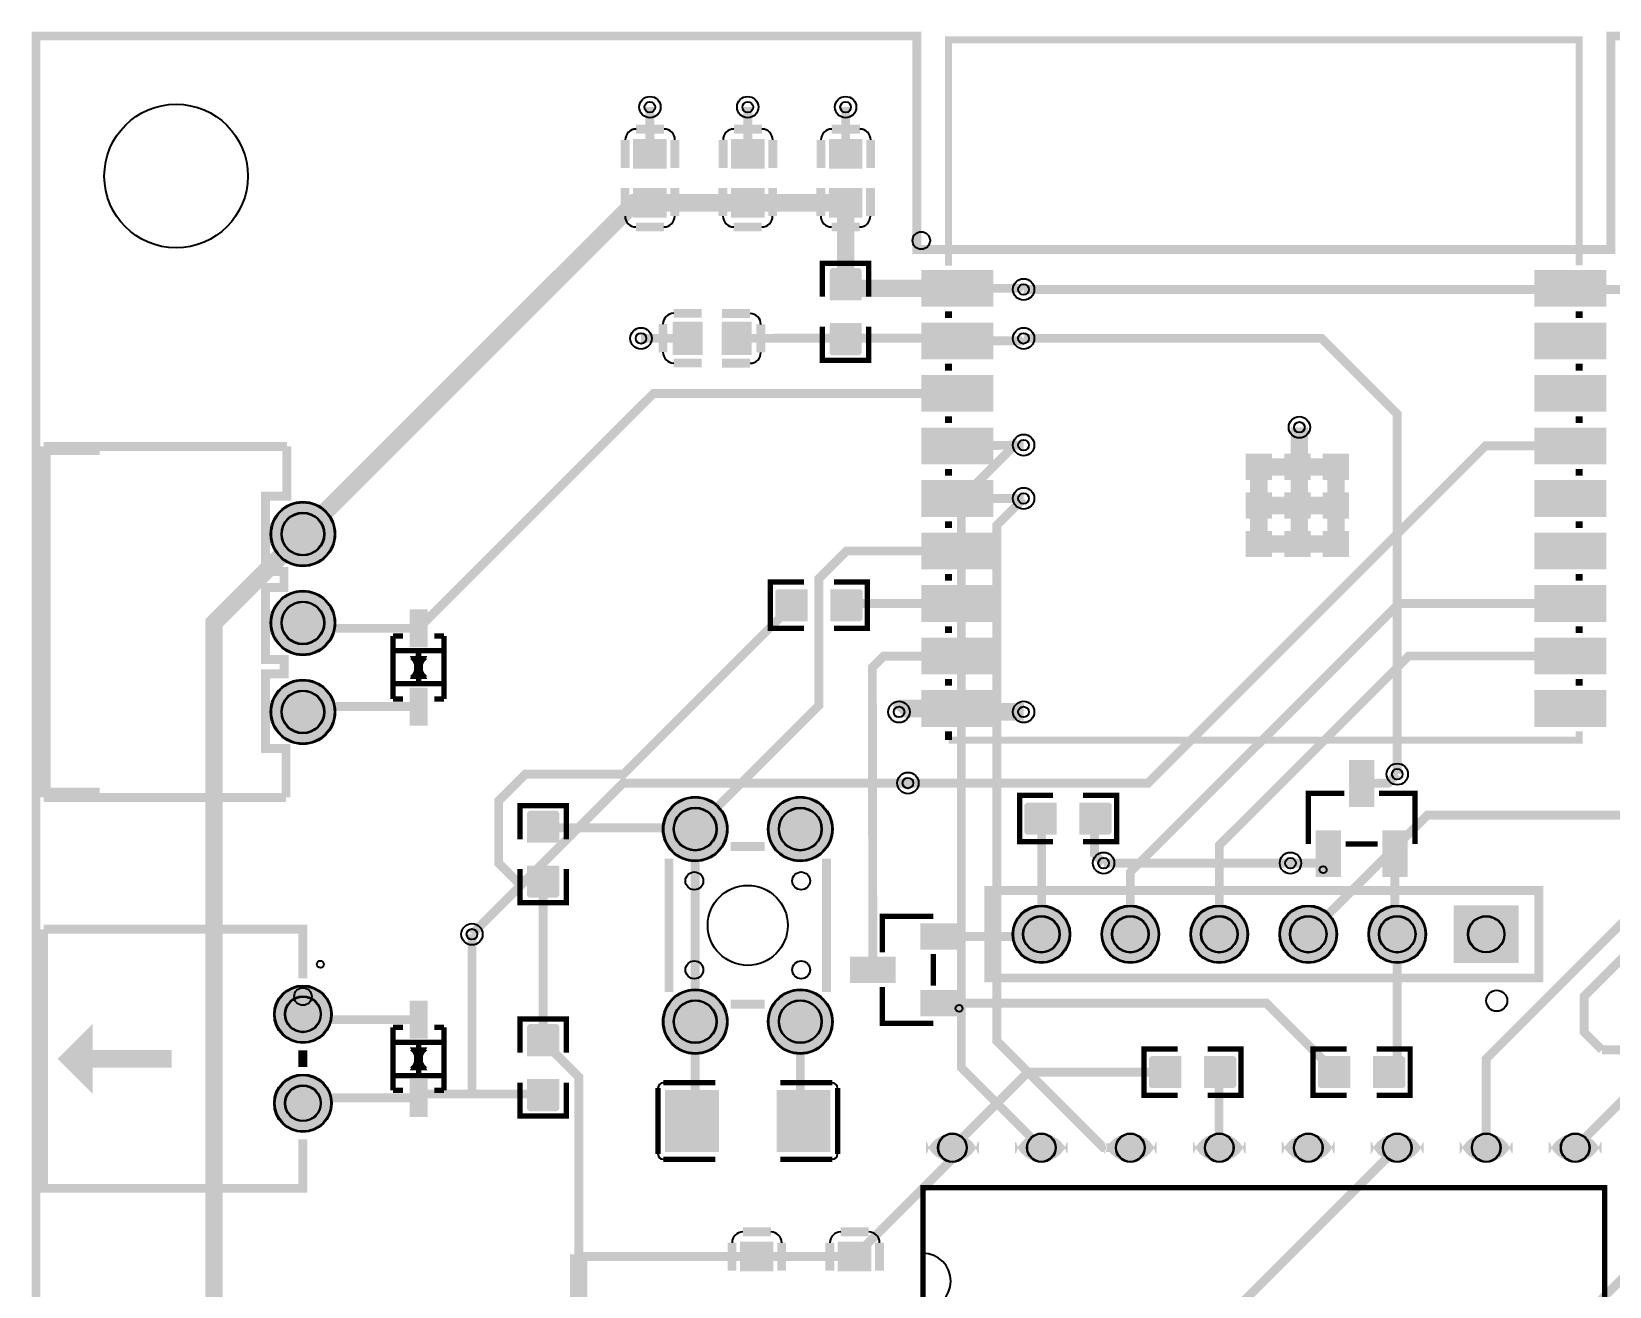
# Model space of a CAD drawing. Header units: millimetres. Extents: x -0.1 to 70.1, y -74.2 to 0.1.
# Drawn here: x -0.13 to 44.92, y -35.71 to 0.13 of the extents above; entities that cross this region are included whole.
import ezdxf

# ---------------------------------------------------------------- set-up
doc = ezdxf.new("R2010")
doc.units = ezdxf.units.MM
for name, color, linetype, true_color in [('BoardOutLine', 7, 'Continuous', 0xff00ff), ('BottomLayer', 7, 'Continuous', 0x0000ff), ('BottomSolderMaskLayer', 7, 'Continuous', 0xaa00ff), ('Document', 7, 'Continuous', 0xffffff), ('Hole', 7, 'Continuous', 0x222222), ('Multi-Layer', 7, 'Continuous', 0xc0c0c0), ('TopLayer', 7, 'Continuous', 0xff0000), ('TopPasteMaskLayer', 7, 'Continuous', 0x808080), ('TopSilkLayer', 7, 'Continuous', 0xffcc00), ('TopSolderMaskLayer', 7, 'Continuous', 0x800080)]:
    doc.layers.add(name, color=color, linetype=linetype, true_color=true_color)

msp = doc.modelspace()

# ---------------------------------------------------------------- hatches: boundary and pattern name
at = {"layer": 'BottomSolderMaskLayer'}
for points in [[(6.695, -14.224, 1), (8.545, -14.224, 1)], [(6.695, -16.763, 1), (8.545, -16.763, 1)], [(6.695, -19.304, 1), (8.545, -19.304, 1)], [(17.895, -22.65, 1), (19.746, -22.65, 1)], [(20.895, -22.65, 1), (22.746, -22.65, 1)], [(27.877, -25.654, 1), (29.527, -25.654, 1)], [(30.417, -25.654, 1), (32.067, -25.654, 1)], [(32.957, -25.654, 1), (34.607, -25.654, 1)], [(35.497, -25.654, 1), (37.147, -25.654, 1)], [(38.037, -25.654, 1), (39.687, -25.654, 1)], [(42.327, -26.479), (40.477, -26.479), (40.477, -24.829), (42.327, -24.829)], [(6.795, -27.94, 1), (8.445, -27.94, 1)], [(17.895, -28.15, 1), (19.746, -28.15, 1)], [(20.895, -28.15, 1), (22.746, -28.15, 1)], [(6.795, -30.48, 1), (8.445, -30.48, 1)], [(26.917, -31.562, -0.785398), (25.407, -31.562), (25.407, -31.938, -0.785398), (26.917, -31.938)], [(29.457, -31.562, -0.785398), (27.947, -31.562), (27.947, -31.938, -0.785398), (29.457, -31.938)], [(31.997, -31.562, -0.785398), (30.487, -31.562), (30.487, -31.938, -0.785398), (31.997, -31.938)], [(34.537, -31.562, -0.785398), (33.027, -31.562), (33.027, -31.938, -0.785398), (34.537, -31.938)], [(37.077, -31.562, -0.785398), (35.567, -31.562), (35.567, -31.938, -0.785398), (37.077, -31.938)], [(39.617, -31.562, -0.785398), (38.107, -31.562), (38.107, -31.938, -0.785398), (39.617, -31.938)], [(42.157, -31.562, -0.785398), (40.647, -31.562), (40.647, -31.938, -0.785398), (42.157, -31.938)], [(44.697, -31.562, -0.785398), (43.187, -31.562), (43.187, -31.938, -0.785398), (44.697, -31.938)]]:
    msp.add_hatch(color=256, dxfattribs=at).paths.add_polyline_path(points)
at = {"layer": 'Document'}
for points in [[(25.952, -6.558), (25.952, -0.158), (26.102, -0.008), (43.952, -0.008), (44.152, -0.208), (44.152, -6.358), (43.952, -6.358), (43.952, -0.208), (26.152, -0.208), (26.152, -6.508), (26.152, -6.558)], [(1.22, -21.664), (0.22, -21.664), (0.22, -11.764), (1.82, -11.764), (1.82, -11.964), (0.42, -11.964), (0.42, -21.464), (1.82, -21.464), (1.82, -21.564), (1.82, -21.664)], [(11.176, -17.78), (10.668, -17.78), (10.922, -18.034)], [(10.668, -18.288), (11.176, -18.288), (10.922, -18.034)], [(1.62, -28.21), (1.62, -30.21), (1.62, -30.21), (0.62, -29.21)], [(1.62, -28.96), (3.87, -28.96), (3.87, -29.46), (1.62, -29.46)], [(11.176, -28.956), (10.668, -28.956), (10.922, -29.21)], [(10.668, -29.464), (11.176, -29.464), (10.922, -29.21)]]:
    msp.add_hatch(color=256, dxfattribs=at).paths.add_polyline_path(points)
at = {"layer": 'Multi-Layer'}
for points in [[(6.72, -14.224, 1), (8.52, -14.224, 1)], [(6.72, -16.763, 1), (8.52, -16.763, 1)], [(6.72, -19.304, 1), (8.52, -19.304, 1)], [(17.92, -22.65, 1), (19.72, -22.65, 1)], [(20.92, -22.65, 1), (22.72, -22.65, 1)], [(27.902, -25.654, 1), (29.502, -25.654, 1)], [(30.442, -25.654, 1), (32.042, -25.654, 1)], [(32.982, -25.654, 1), (34.582, -25.654, 1)], [(35.522, -25.654, 1), (37.122, -25.654, 1)], [(38.062, -25.654, 1), (39.662, -25.654, 1)], [(42.302, -26.454), (40.502, -26.454), (40.502, -24.854), (42.302, -24.854)], [(6.82, -27.94, 1), (8.42, -27.94, 1)], [(17.92, -28.15, 1), (19.72, -28.15, 1)], [(20.92, -28.15, 1), (22.72, -28.15, 1)], [(6.82, -30.48, 1), (8.42, -30.48, 1)], [(26.892, -31.568, -0.785398), (25.432, -31.568), (25.432, -31.933, -0.785398), (26.892, -31.933)], [(29.432, -31.568, -0.785398), (27.972, -31.568), (27.972, -31.933, -0.785398), (29.432, -31.933)], [(31.972, -31.568, -0.785398), (30.512, -31.568), (30.512, -31.933, -0.785398), (31.972, -31.933)], [(34.512, -31.568, -0.785398), (33.052, -31.568), (33.052, -31.933, -0.785398), (34.512, -31.933)], [(37.052, -31.568, -0.785398), (35.592, -31.568), (35.592, -31.933, -0.785398), (37.052, -31.933)], [(39.592, -31.568, -0.785398), (38.132, -31.568), (38.132, -31.933, -0.785398), (39.592, -31.933)], [(42.132, -31.568, -0.785398), (40.672, -31.568), (40.672, -31.933, -0.785398), (42.132, -31.933)], [(44.672, -31.568, -0.785398), (43.212, -31.568), (43.212, -31.933, -0.785398), (44.672, -31.933)]]:
    msp.add_hatch(color=256, dxfattribs=at).paths.add_polyline_path(points)
at = {"layer": 'TopLayer'}
for points in [[(17.976, -2.964), (17.976, -3.764), (17.076, -3.764), (17.076, -2.964)], [(20.77, -2.964), (20.77, -3.764), (19.87, -3.764), (19.87, -2.964)], [(23.564, -2.964), (23.564, -3.764), (22.664, -3.764), (22.664, -2.964)], [(17.976, -4.364), (17.976, -5.164), (17.076, -5.164), (17.076, -4.364)], [(20.77, -4.364), (20.77, -5.164), (19.87, -5.164), (19.87, -4.364)], [(23.564, -4.364), (23.564, -5.164), (22.664, -5.164), (22.664, -4.364)], [(23.546, -7.524), (22.682, -7.524), (22.682, -6.718), (23.546, -6.718)], [(25.302, -6.708), (27.302, -6.708), (27.302, -7.708), (25.302, -7.708)], [(42.802, -6.708), (44.802, -6.708), (44.802, -7.708), (42.802, -7.708)], [(18.204, -8.186), (19.004, -8.186), (19.004, -9.086), (18.204, -9.086)], [(19.604, -8.186), (20.404, -8.186), (20.404, -9.086), (19.604, -9.086)], [(23.546, -8.224), (22.682, -8.224), (22.682, -9.03), (23.546, -9.03)], [(25.302, -8.208), (27.302, -8.208), (27.302, -9.208), (25.302, -9.208)], [(42.802, -8.208), (44.802, -8.208), (44.802, -9.208), (42.802, -9.208)], [(25.302, -9.708), (27.302, -9.708), (27.302, -10.708), (25.302, -10.708)], [(42.802, -9.708), (44.802, -9.708), (44.802, -10.708), (42.802, -10.708)], [(25.302, -11.208), (27.302, -11.208), (27.302, -12.208), (25.302, -12.208)], [(42.802, -11.208), (44.802, -11.208), (44.802, -12.208), (42.802, -12.208)], [(34.562, -11.958), (35.262, -11.958), (35.262, -12.658), (34.562, -12.658)], [(35.662, -11.958), (36.362, -11.958), (36.362, -12.658), (35.662, -12.658)], [(36.762, -11.958), (37.462, -11.958), (37.462, -12.658), (36.762, -12.658)], [(25.302, -12.708), (27.302, -12.708), (27.302, -13.708), (25.302, -13.708)], [(34.562, -13.058), (35.262, -13.058), (35.262, -13.758), (34.562, -13.758)], [(35.662, -13.058), (36.362, -13.058), (36.362, -13.758), (35.662, -13.758)], [(36.762, -13.058), (37.462, -13.058), (37.462, -13.758), (36.762, -13.758)], [(42.802, -12.708), (44.802, -12.708), (44.802, -13.708), (42.802, -13.708)], [(25.302, -14.208), (27.302, -14.208), (27.302, -15.208), (25.302, -15.208)], [(34.562, -14.158), (35.262, -14.158), (35.262, -14.858), (34.562, -14.858)], [(35.662, -14.158), (36.362, -14.158), (36.362, -14.858), (35.662, -14.858)], [(36.762, -14.158), (37.462, -14.158), (37.462, -14.858), (36.762, -14.858)], [(42.802, -14.208), (44.802, -14.208), (44.802, -15.208), (42.802, -15.208)], [(25.302, -15.708), (27.302, -15.708), (27.302, -16.708), (25.302, -16.708)], [(42.802, -15.708), (44.802, -15.708), (44.802, -16.708), (42.802, -16.708)], [(22.002, -15.824), (22.002, -16.688), (21.196, -16.688), (21.196, -15.824)], [(22.702, -15.824), (22.702, -16.688), (23.508, -16.688), (23.508, -15.824)], [(10.677, -17.409), (11.167, -17.409), (11.167, -16.424), (10.677, -16.424)], [(25.302, -17.208), (27.302, -17.208), (27.302, -18.208), (25.302, -18.208)], [(42.802, -17.208), (44.802, -17.208), (44.802, -18.208), (42.802, -18.208)], [(10.677, -18.659), (11.167, -18.659), (11.167, -19.644), (10.677, -19.644)], [(25.302, -18.708), (27.302, -18.708), (27.302, -19.708), (25.302, -19.708)], [(42.802, -18.708), (44.802, -18.708), (44.802, -19.708), (42.802, -19.708)], [(38.196, -20.727), (38.196, -21.977), (37.496, -21.977), (37.496, -20.727)], [(29.114, -21.92), (29.114, -22.784), (28.308, -22.784), (28.308, -21.92)], [(29.814, -21.92), (29.814, -22.784), (30.62, -22.784), (30.62, -21.92)], [(14.046, -23.018), (14.91, -23.018), (14.91, -22.212), (14.046, -22.212)], [(37.246, -22.727), (37.246, -23.977), (36.546, -23.977), (36.546, -22.727)], [(39.146, -22.727), (39.146, -23.977), (38.446, -23.977), (38.446, -22.727)], [(14.046, -23.718), (14.91, -23.718), (14.91, -24.524), (14.046, -24.524)], [(25.267, -25.37), (26.517, -25.37), (26.517, -26.07), (25.267, -26.07)], [(23.267, -26.32), (24.517, -26.32), (24.517, -27.02), (23.267, -27.02)], [(25.267, -27.27), (26.517, -27.27), (26.517, -27.97), (25.267, -27.97)], [(11.167, -28.585), (10.677, -28.585), (10.677, -27.6), (11.167, -27.6)], [(14.91, -29.114), (14.046, -29.114), (14.046, -28.308), (14.91, -28.308)], [(32.67, -29.159), (32.67, -30.023), (31.864, -30.023), (31.864, -29.159)], [(33.37, -29.159), (33.37, -30.023), (34.176, -30.023), (34.176, -29.159)], [(37.496, -30.023), (37.496, -29.159), (36.69, -29.159), (36.69, -30.023)], [(38.196, -30.023), (38.196, -29.159), (39.002, -29.159), (39.002, -30.023)], [(11.167, -29.835), (10.677, -29.835), (10.677, -30.82), (11.167, -30.82)], [(14.91, -29.814), (14.046, -29.814), (14.046, -30.62), (14.91, -30.62)], [(19.47, -30.124), (19.47, -31.852), (17.985, -31.852), (17.985, -30.124)], [(21.17, -30.124), (21.17, -31.852), (22.655, -31.852), (22.655, -30.124)], [(21.024, -34.46), (21.024, -35.26), (20.124, -35.26), (20.124, -34.46)], [(23.818, -34.46), (23.818, -35.26), (22.918, -35.26), (22.918, -34.46)]]:
    msp.add_hatch(color=256, dxfattribs=at).paths.add_polyline_path(points)
at = {"layer": 'TopPasteMaskLayer'}
for points in [[(17.976, -2.964), (17.976, -3.764), (17.076, -3.764), (17.076, -2.964)], [(20.77, -2.964), (20.77, -3.764), (19.87, -3.764), (19.87, -2.964)], [(23.564, -2.964), (23.564, -3.764), (22.664, -3.764), (22.664, -2.964)], [(17.976, -4.364), (17.976, -5.164), (17.076, -5.164), (17.076, -4.364)], [(20.77, -4.364), (20.77, -5.164), (19.87, -5.164), (19.87, -4.364)], [(23.564, -4.364), (23.564, -5.164), (22.664, -5.164), (22.664, -4.364)], [(22.664, -6.679), (22.664, -7.479), (22.714, -7.529), (22.942, -7.529), (22.942, -7.159), (23.272, -7.159), (23.272, -7.529), (23.514, -7.529), (23.564, -7.479), (23.564, -6.679), (23.514, -6.629), (22.714, -6.629)], [(25.302, -6.708), (27.302, -6.708), (27.302, -7.708), (25.302, -7.708)], [(42.802, -6.708), (44.802, -6.708), (44.802, -7.708), (42.802, -7.708)], [(18.204, -8.186), (19.004, -8.186), (19.004, -9.086), (18.204, -9.086)], [(19.604, -8.186), (20.404, -8.186), (20.404, -9.086), (19.604, -9.086)], [(22.714, -8.229), (22.942, -8.229), (22.942, -8.609), (23.272, -8.609), (23.272, -8.229), (23.514, -8.229), (23.564, -8.279), (23.564, -9.069), (23.514, -9.119), (22.714, -9.119), (22.664, -9.069), (22.664, -8.279)], [(25.302, -8.208), (27.302, -8.208), (27.302, -9.208), (25.302, -9.208)], [(42.802, -8.208), (44.802, -8.208), (44.802, -9.208), (42.802, -9.208)], [(25.302, -9.708), (27.302, -9.708), (27.302, -10.708), (25.302, -10.708)], [(42.802, -9.708), (44.802, -9.708), (44.802, -10.708), (42.802, -10.708)], [(25.302, -11.208), (27.302, -11.208), (27.302, -12.208), (25.302, -12.208)], [(42.802, -11.208), (44.802, -11.208), (44.802, -12.208), (42.802, -12.208)], [(34.562, -11.958), (35.262, -11.958), (35.262, -12.658), (34.562, -12.658)], [(35.662, -11.958), (36.362, -11.958), (36.362, -12.658), (35.662, -12.658)], [(36.762, -11.958), (37.462, -11.958), (37.462, -12.658), (36.762, -12.658)], [(25.302, -12.708), (27.302, -12.708), (27.302, -13.708), (25.302, -13.708)], [(34.562, -13.058), (35.262, -13.058), (35.262, -13.758), (34.562, -13.758)], [(35.662, -13.058), (36.362, -13.058), (36.362, -13.758), (35.662, -13.758)], [(36.762, -13.058), (37.462, -13.058), (37.462, -13.758), (36.762, -13.758)], [(42.802, -12.708), (44.802, -12.708), (44.802, -13.708), (42.802, -13.708)], [(25.302, -14.208), (27.302, -14.208), (27.302, -15.208), (25.302, -15.208)], [(34.562, -14.158), (35.262, -14.158), (35.262, -14.858), (34.562, -14.858)], [(35.662, -14.158), (36.362, -14.158), (36.362, -14.858), (35.662, -14.858)], [(36.762, -14.158), (37.462, -14.158), (37.462, -14.858), (36.762, -14.858)], [(42.802, -14.208), (44.802, -14.208), (44.802, -15.208), (42.802, -15.208)], [(25.302, -15.708), (27.302, -15.708), (27.302, -16.708), (25.302, -16.708)], [(42.802, -15.708), (44.802, -15.708), (44.802, -16.708), (42.802, -16.708)], [(21.157, -16.706), (21.957, -16.706), (22.007, -16.656), (22.007, -16.428), (21.637, -16.428), (21.637, -16.098), (22.007, -16.098), (22.007, -15.856), (21.957, -15.806), (21.157, -15.806), (21.107, -15.856), (21.107, -16.656)], [(22.707, -16.656), (22.707, -16.428), (23.087, -16.428), (23.087, -16.098), (22.707, -16.098), (22.707, -15.856), (22.757, -15.806), (23.547, -15.806), (23.597, -15.856), (23.597, -16.656), (23.547, -16.706), (22.757, -16.706)], [(10.677, -17.409), (11.167, -17.409), (11.167, -16.424), (10.677, -16.424)], [(25.302, -17.208), (27.302, -17.208), (27.302, -18.208), (25.302, -18.208)], [(42.802, -17.208), (44.802, -17.208), (44.802, -18.208), (42.802, -18.208)], [(10.677, -18.659), (11.167, -18.659), (11.167, -19.644), (10.677, -19.644)], [(25.302, -18.708), (27.302, -18.708), (27.302, -19.708), (25.302, -19.708)], [(42.802, -18.708), (44.802, -18.708), (44.802, -19.708), (42.802, -19.708)], [(38.196, -20.727), (38.196, -21.977), (37.496, -21.977), (37.496, -20.727)], [(28.269, -22.802), (29.069, -22.802), (29.119, -22.752), (29.119, -22.524), (28.749, -22.524), (28.749, -22.194), (29.119, -22.194), (29.119, -21.952), (29.069, -21.902), (28.269, -21.902), (28.219, -21.952), (28.219, -22.752)], [(29.819, -22.752), (29.819, -22.524), (30.199, -22.524), (30.199, -22.194), (29.819, -22.194), (29.819, -21.952), (29.869, -21.902), (30.659, -21.902), (30.709, -21.952), (30.709, -22.752), (30.659, -22.802), (29.869, -22.802)], [(14.878, -23.013), (14.65, -23.013), (14.65, -22.633), (14.32, -22.633), (14.32, -23.013), (14.078, -23.013), (14.028, -22.963), (14.028, -22.173), (14.078, -22.123), (14.878, -22.123), (14.928, -22.173), (14.928, -22.963)], [(37.246, -22.727), (37.246, -23.977), (36.546, -23.977), (36.546, -22.727)], [(39.146, -22.727), (39.146, -23.977), (38.446, -23.977), (38.446, -22.727)], [(14.928, -24.563), (14.928, -23.763), (14.878, -23.713), (14.65, -23.713), (14.65, -24.083), (14.32, -24.083), (14.32, -23.713), (14.078, -23.713), (14.028, -23.763), (14.028, -24.563), (14.078, -24.613), (14.878, -24.613)], [(25.267, -25.37), (26.517, -25.37), (26.517, -26.07), (25.267, -26.07)], [(23.267, -26.32), (24.517, -26.32), (24.517, -27.02), (23.267, -27.02)], [(25.267, -27.27), (26.517, -27.27), (26.517, -27.97), (25.267, -27.97)], [(11.167, -28.585), (10.677, -28.585), (10.677, -27.6), (11.167, -27.6)], [(14.028, -28.269), (14.028, -29.069), (14.078, -29.119), (14.306, -29.119), (14.306, -28.749), (14.636, -28.749), (14.636, -29.119), (14.878, -29.119), (14.928, -29.069), (14.928, -28.269), (14.878, -28.219), (14.078, -28.219)], [(31.825, -30.041), (32.625, -30.041), (32.675, -29.991), (32.675, -29.763), (32.305, -29.763), (32.305, -29.433), (32.675, -29.433), (32.675, -29.191), (32.625, -29.141), (31.825, -29.141), (31.775, -29.191), (31.775, -29.991)], [(33.375, -29.991), (33.375, -29.763), (33.755, -29.763), (33.755, -29.433), (33.375, -29.433), (33.375, -29.191), (33.425, -29.141), (34.215, -29.141), (34.265, -29.191), (34.265, -29.991), (34.215, -30.041), (33.425, -30.041)], [(37.491, -29.191), (37.491, -29.419), (37.111, -29.419), (37.111, -29.749), (37.491, -29.749), (37.491, -29.991), (37.441, -30.041), (36.651, -30.041), (36.601, -29.991), (36.601, -29.191), (36.651, -29.141), (37.441, -29.141)], [(39.041, -29.141), (38.241, -29.141), (38.191, -29.191), (38.191, -29.419), (38.561, -29.419), (38.561, -29.749), (38.191, -29.749), (38.191, -29.991), (38.241, -30.041), (39.041, -30.041), (39.091, -29.991), (39.091, -29.191)], [(11.167, -29.835), (10.677, -29.835), (10.677, -30.82), (11.167, -30.82)], [(14.078, -29.819), (14.306, -29.819), (14.306, -30.199), (14.636, -30.199), (14.636, -29.819), (14.878, -29.819), (14.928, -29.869), (14.928, -30.659), (14.878, -30.709), (14.078, -30.709), (14.028, -30.659), (14.028, -29.869)], [(19.47, -30.224), (19.47, -30.594), (19.37, -30.694), (19.065, -30.694), (18.965, -30.794), (18.965, -31.182), (19.065, -31.282), (19.37, -31.282), (19.47, -31.382), (19.47, -31.752), (19.37, -31.852), (18.085, -31.852), (17.985, -31.752), (17.985, -30.224), (18.085, -30.124), (19.37, -30.124)], [(21.17, -30.224), (21.17, -30.594), (21.27, -30.694), (21.575, -30.694), (21.675, -30.794), (21.675, -31.182), (21.575, -31.282), (21.27, -31.282), (21.17, -31.382), (21.17, -31.752), (21.27, -31.852), (22.555, -31.852), (22.655, -31.752), (22.655, -30.224), (22.555, -30.124), (21.27, -30.124)], [(21.024, -34.46), (21.024, -35.26), (20.124, -35.26), (20.124, -34.46)], [(23.818, -34.46), (23.818, -35.26), (22.918, -35.26), (22.918, -34.46)]]:
    msp.add_hatch(color=256, dxfattribs=at).paths.add_polyline_path(points)
at = {"layer": 'TopSolderMaskLayer'}
for points in [[(18.005, -2.941), (18.005, -3.787), (17.047, -3.787), (17.047, -2.941)], [(20.799, -2.941), (20.799, -3.787), (19.841, -3.787), (19.841, -2.941)], [(23.593, -2.941), (23.593, -3.787), (22.635, -3.787), (22.635, -2.941)], [(18.005, -4.341), (18.005, -5.187), (17.047, -5.187), (17.047, -4.341)], [(20.799, -4.341), (20.799, -5.187), (19.841, -5.187), (19.841, -4.341)], [(23.593, -4.341), (23.593, -5.187), (22.635, -5.187), (22.635, -4.341)], [(23.573, -7.548), (22.655, -7.548), (22.655, -6.694), (23.573, -6.694)], [(25.277, -6.683), (27.327, -6.683), (27.327, -7.733), (25.277, -7.733)], [(42.777, -6.683), (44.827, -6.683), (44.827, -7.733), (42.777, -7.733)], [(18.179, -8.161), (19.029, -8.161), (19.029, -9.111), (18.179, -9.111)], [(19.579, -8.161), (20.429, -8.161), (20.429, -9.111), (19.579, -9.111)], [(23.573, -8.2), (22.655, -8.2), (22.655, -9.054), (23.573, -9.054)], [(25.277, -8.183), (27.327, -8.183), (27.327, -9.233), (25.277, -9.233)], [(42.777, -8.183), (44.827, -8.183), (44.827, -9.233), (42.777, -9.233)], [(25.277, -9.683), (27.327, -9.683), (27.327, -10.733), (25.277, -10.733)], [(42.777, -9.683), (44.827, -9.683), (44.827, -10.733), (42.777, -10.733)], [(25.277, -11.183), (27.327, -11.183), (27.327, -12.233), (25.277, -12.233)], [(42.777, -11.183), (44.827, -11.183), (44.827, -12.233), (42.777, -12.233)], [(34.537, -11.933), (35.287, -11.933), (35.287, -12.683), (34.537, -12.683)], [(35.637, -11.933), (36.387, -11.933), (36.387, -12.683), (35.637, -12.683)], [(36.737, -11.933), (37.487, -11.933), (37.487, -12.683), (36.737, -12.683)], [(25.277, -12.683), (27.327, -12.683), (27.327, -13.733), (25.277, -13.733)], [(34.537, -13.033), (35.287, -13.033), (35.287, -13.783), (34.537, -13.783)], [(35.637, -13.033), (36.387, -13.033), (36.387, -13.783), (35.637, -13.783)], [(36.737, -13.033), (37.487, -13.033), (37.487, -13.783), (36.737, -13.783)], [(42.777, -12.683), (44.827, -12.683), (44.827, -13.733), (42.777, -13.733)], [(6.695, -14.224, 1), (8.545, -14.224, 1)], [(25.277, -14.183), (27.327, -14.183), (27.327, -15.233), (25.277, -15.233)], [(34.537, -14.133), (35.287, -14.133), (35.287, -14.883), (34.537, -14.883)], [(35.637, -14.133), (36.387, -14.133), (36.387, -14.883), (35.637, -14.883)], [(36.737, -14.133), (37.487, -14.133), (37.487, -14.883), (36.737, -14.883)], [(42.777, -14.183), (44.827, -14.183), (44.827, -15.233), (42.777, -15.233)], [(25.277, -15.683), (27.327, -15.683), (27.327, -16.733), (25.277, -16.733)], [(42.777, -15.683), (44.827, -15.683), (44.827, -16.733), (42.777, -16.733)], [(6.695, -16.763, 1), (8.545, -16.763, 1)], [(22.027, -15.799), (22.027, -16.713), (21.17, -16.713), (21.17, -15.799)], [(22.677, -15.799), (22.677, -16.713), (23.534, -16.713), (23.534, -15.799)], [(10.664, -17.46), (11.18, -17.46), (11.18, -16.373), (10.664, -16.373)], [(25.277, -17.183), (27.327, -17.183), (27.327, -18.233), (25.277, -18.233)], [(42.777, -17.183), (44.827, -17.183), (44.827, -18.233), (42.777, -18.233)], [(6.695, -19.304, 1), (8.545, -19.304, 1)], [(10.664, -18.608), (11.18, -18.608), (11.18, -19.695), (10.664, -19.695)], [(25.277, -18.683), (27.327, -18.683), (27.327, -19.733), (25.277, -19.733)], [(42.777, -18.683), (44.827, -18.683), (44.827, -19.733), (42.777, -19.733)], [(38.21, -20.682), (38.21, -22.022), (37.482, -22.022), (37.482, -20.682)], [(17.895, -22.65, 1), (19.746, -22.65, 1)], [(20.895, -22.65, 1), (22.746, -22.65, 1)], [(29.139, -21.895), (29.139, -22.809), (28.282, -22.809), (28.282, -21.895)], [(29.789, -21.895), (29.789, -22.809), (30.646, -22.809), (30.646, -21.895)], [(14.019, -23.042), (14.937, -23.042), (14.937, -22.188), (14.019, -22.188)], [(37.26, -22.682), (37.26, -24.022), (36.532, -24.022), (36.532, -22.682)], [(39.16, -22.682), (39.16, -24.022), (38.432, -24.022), (38.432, -22.682)], [(14.019, -23.694), (14.937, -23.694), (14.937, -24.548), (14.019, -24.548)], [(27.877, -25.654, 1), (29.527, -25.654, 1)], [(30.417, -25.654, 1), (32.067, -25.654, 1)], [(32.957, -25.654, 1), (34.607, -25.654, 1)], [(35.497, -25.654, 1), (37.147, -25.654, 1)], [(38.037, -25.654, 1), (39.687, -25.654, 1)], [(42.327, -26.479), (40.477, -26.479), (40.477, -24.829), (42.327, -24.829)], [(25.242, -25.345), (26.542, -25.345), (26.542, -26.095), (25.242, -26.095)], [(23.242, -26.295), (24.542, -26.295), (24.542, -27.045), (23.242, -27.045)], [(6.795, -27.94, 1), (8.445, -27.94, 1)], [(17.895, -28.15, 1), (19.746, -28.15, 1)], [(20.895, -28.15, 1), (22.746, -28.15, 1)], [(25.242, -27.245), (26.542, -27.245), (26.542, -27.995), (25.242, -27.995)], [(11.18, -28.636), (10.664, -28.636), (10.664, -27.549), (11.18, -27.549)], [(14.937, -29.138), (14.019, -29.138), (14.019, -28.284), (14.937, -28.284)], [(32.695, -29.134), (32.695, -30.048), (31.838, -30.048), (31.838, -29.134)], [(33.345, -29.134), (33.345, -30.048), (34.202, -30.048), (34.202, -29.134)], [(37.521, -30.048), (37.521, -29.134), (36.664, -29.134), (36.664, -30.048)], [(38.171, -30.048), (38.171, -29.134), (39.028, -29.134), (39.028, -30.048)], [(6.795, -30.48, 1), (8.445, -30.48, 1)], [(11.18, -29.784), (10.664, -29.784), (10.664, -30.871), (11.18, -30.871)], [(14.937, -29.79), (14.019, -29.79), (14.019, -30.644), (14.937, -30.644)], [(19.495, -30.099), (19.495, -31.877), (17.96, -31.877), (17.96, -30.099)], [(21.145, -30.099), (21.145, -31.877), (22.68, -31.877), (22.68, -30.099)], [(26.917, -31.562, -0.785398), (25.407, -31.562), (25.407, -31.938, -0.785398), (26.917, -31.938)], [(29.457, -31.562, -0.785398), (27.947, -31.562), (27.947, -31.938, -0.785398), (29.457, -31.938)], [(31.997, -31.562, -0.785398), (30.487, -31.562), (30.487, -31.938, -0.785398), (31.997, -31.938)], [(34.537, -31.562, -0.785398), (33.027, -31.562), (33.027, -31.938, -0.785398), (34.537, -31.938)], [(37.077, -31.562, -0.785398), (35.567, -31.562), (35.567, -31.938, -0.785398), (37.077, -31.938)], [(39.617, -31.562, -0.785398), (38.107, -31.562), (38.107, -31.938, -0.785398), (39.617, -31.938)], [(42.157, -31.562, -0.785398), (40.647, -31.562), (40.647, -31.938, -0.785398), (42.157, -31.938)], [(44.697, -31.562, -0.785398), (43.187, -31.562), (43.187, -31.938, -0.785398), (44.697, -31.938)], [(21.053, -34.437), (21.053, -35.283), (20.095, -35.283), (20.095, -34.437)], [(23.847, -34.437), (23.847, -35.283), (22.889, -35.283), (22.889, -34.437)]]:
    msp.add_hatch(color=256, dxfattribs=at).paths.add_polyline_path(points)

# ---------------------------------------------------------------- linework, layer by layer
at = {"layer": 'BoardOutLine', "const_width": 0.254}
msp.add_lwpolyline([(0, 0), (25.146, 0), (25.146, -6.096), (44.958, -6.096), (44.958, 0), (70, 0), (70, -74.001), (0, -74.001), (0, 0)], close=True, dxfattribs=at)
at = {"layer": 'BottomLayer', "const_width": 0.254}
for points in [[(49.545, -9.159), (47.625, -7.239), (28.194, -7.239)], [(28.194, -8.636), (36.703, -8.636), (38.862, -10.795), (38.862, -21.082)], [(28.702, -31.75), (26.416, -29.464), (26.416, -13.208), (27.94, -11.684), (28.194, -11.684)], [(31.242, -31.75), (30.48, -31.75), (27.432, -28.702), (27.432, -13.97), (28.194, -13.208)], [(12.446, -25.654), (16.764, -21.336), (24.892, -21.336)], [(36.322, -25.654), (39.72, -22.256), (48.326, -22.256)], [(30.48, -23.622), (35.814, -23.622)]]:
    msp.add_lwpolyline(points, dxfattribs=at)
at = {"layer": 'BottomSolderMaskLayer'}
for centre, radius in [((7.62, -14.224), 0.925), ((7.62, -14.224), 0.616), ((7.62, -16.763), 0.925), ((7.62, -16.763), 0.616), ((7.62, -19.304), 0.925), ((7.62, -19.304), 0.616), ((18.82, -22.65), 0.925), ((18.82, -22.65), 0.617), ((21.82, -22.65), 0.925), ((21.82, -22.65), 0.617), ((28.702, -25.654), 0.825), ((28.702, -25.654), 0.526), ((31.242, -25.654), 0.825), ((31.242, -25.654), 0.526), ((33.782, -25.654), 0.825), ((33.782, -25.654), 0.526), ((36.322, -25.654), 0.825), ((36.322, -25.654), 0.526), ((38.862, -25.654), 0.825), ((38.862, -25.654), 0.526), ((41.402, -25.654), 0.524), ((7.62, -27.94), 0.825), ((7.62, -27.94), 0.516), ((18.82, -28.15), 0.925), ((21.82, -28.15), 0.925), ((18.82, -28.15), 0.617), ((21.82, -28.15), 0.617), ((7.62, -30.48), 0.825), ((7.62, -30.48), 0.516), ((26.162, -31.75), 0.414), ((28.702, -31.75), 0.414), ((31.242, -31.75), 0.414), ((33.782, -31.75), 0.414), ((36.322, -31.75), 0.414), ((38.862, -31.75), 0.414), ((41.402, -31.75), 0.414), ((43.942, -31.75), 0.414)]:
    msp.add_circle(centre, radius, dxfattribs=at)
at = {"layer": 'Document'}
for centre, radius in [((25.273, -5.842), 0.25), ((36.746, -23.812), 0.1), ((7.62, -27.432), 0.25), ((26.352, -27.77), 0.1)]:
    msp.add_circle(centre, radius, dxfattribs=at)
at = {"layer": 'Hole'}
for centre in [(17.526, -2.032), (20.32, -2.032), (23.114, -2.032), (28.194, -7.239), (17.272, -8.636), (28.194, -8.636), (36.068, -11.176), (28.194, -11.684), (28.194, -13.208), (24.638, -19.304), (28.194, -19.304), (38.862, -21.082), (24.892, -21.336), (30.48, -23.622), (35.814, -23.622), (12.446, -25.654)]:
    msp.add_circle(centre, 0.152, dxfattribs=at)
at = {"layer": 'Multi-Layer'}
for centre, radius in [((17.526, -2.032), 0.305), ((20.32, -2.032), 0.305), ((23.114, -2.032), 0.305), ((4, -4), 2.05), ((28.194, -7.239), 0.305), ((17.272, -8.636), 0.305), ((28.194, -8.636), 0.305), ((36.068, -11.176), 0.305), ((28.194, -11.684), 0.305), ((28.194, -13.208), 0.305), ((7.62, -14.224), 0.9), ((7.62, -14.224), 0.599), ((7.62, -16.763), 0.9), ((7.62, -16.763), 0.599), ((7.62, -19.304), 0.9), ((7.62, -19.304), 0.599), ((24.638, -19.304), 0.305), ((28.194, -19.304), 0.305), ((24.892, -21.336), 0.305), ((38.862, -21.082), 0.305), ((18.82, -22.65), 0.9), ((18.82, -22.65), 0.6), ((21.82, -22.65), 0.9), ((21.82, -22.65), 0.6), ((30.48, -23.622), 0.305), ((35.814, -23.622), 0.305), ((28.702, -25.654), 0.8), ((28.702, -25.654), 0.51), ((31.242, -25.654), 0.8), ((31.242, -25.654), 0.51), ((33.782, -25.654), 0.8), ((33.782, -25.654), 0.51), ((36.322, -25.654), 0.8), ((36.322, -25.654), 0.51), ((38.862, -25.654), 0.8), ((38.862, -25.654), 0.51), ((41.402, -25.654), 0.51), ((12.446, -25.654), 0.305), ((7.62, -27.94), 0.8), ((7.62, -27.94), 0.5), ((18.82, -28.15), 0.9), ((21.82, -28.15), 0.9), ((18.82, -28.15), 0.6), ((21.82, -28.15), 0.6), ((7.62, -30.48), 0.8), ((7.62, -30.48), 0.5), ((26.162, -31.75), 0.4), ((28.702, -31.75), 0.4), ((31.242, -31.75), 0.4), ((33.782, -31.75), 0.4), ((36.322, -31.75), 0.4), ((38.862, -31.75), 0.4), ((41.402, -31.75), 0.4), ((43.942, -31.75), 0.4)]:
    msp.add_circle(centre, radius, dxfattribs=at)
at = {"layer": 'TopLayer'}
for points, const_width in [([(17.526, -3.364), (17.526, -2.032)], 0.254), ([(20.32, -3.364), (20.32, -2.032)], 0.254), ([(23.114, -3.364), (23.114, -2.032)], 0.254), ([(7.62, -14.224), (17.08, -4.764), (17.526, -4.764)], 0.5), ([(17.526, -4.764), (20.32, -4.764)], 0.5), ([(20.32, -4.764), (23.114, -4.764)], 0.5), ([(23.114, -4.764), (23.114, -7.121)], 0.5), ([(23.114, -7.121), (23.201, -7.208), (26.302, -7.208)], 0.5), ([(28.194, -7.239), (28.163, -7.208), (26.302, -7.208)], 0.254), ([(41.402, -31.75), (41.402, -29.21), (47.244, -23.368), (47.244, -8.382), (48.387, -7.239), (52.714, -7.239)], 0.254), ([(18.604, -8.636), (17.272, -8.636)], 0.254), ([(23.114, -8.628), (20.005, -8.636)], 0.254), ([(26.302, -8.708), (26.221, -8.627), (23.114, -8.627)], 0.254), ([(28.194, -8.636), (28.122, -8.708), (26.302, -8.708)], 0.254), ([(10.922, -16.916), (17.63, -10.208), (26.302, -10.208)], 0.254), ([(36.012, -14.508), (36.068, -14.452), (36.068, -11.176)], 0.5), ([(36.012, -12.308), (36.068, -12.252), (36.068, -11.176)], 0.254), ([(24.892, -21.336), (31.75, -21.336), (41.378, -11.708), (43.802, -11.708)], 0.254), ([(26.302, -11.707), (28.194, -11.684)], 0.254), ([(34.912, -14.508), (34.912, -12.308)], 0.5), ([(34.912, -12.308), (37.112, -12.308)], 0.5), ([(37.112, -14.508), (37.112, -12.308)], 0.5), ([(34.912, -12.308), (34.912, -13.408)], 0.254), ([(36.012, -12.308), (34.912, -12.308)], 0.254), ([(36.012, -14.508), (36.012, -12.308)], 0.254), ([(37.112, -12.308), (36.012, -12.308)], 0.254), ([(37.112, -13.408), (37.112, -12.308)], 0.254), ([(28.194, -13.208), (26.302, -13.208)], 0.254), ([(34.912, -13.408), (37.112, -13.408)], 0.5), ([(34.912, -14.508), (34.912, -13.408)], 0.254), ([(34.912, -13.408), (36.012, -13.408)], 0.254), ([(36.012, -13.408), (37.112, -13.408)], 0.254), ([(37.112, -13.408), (37.112, -14.508)], 0.254), ([(7.62, -14.224), (5.08, -16.764), (5.08, -38.608)], 0.5), ([(34.912, -14.508), (37.112, -14.508)], 0.5), ([(37.112, -14.508), (34.912, -14.508)], 0.254), ([(18.82, -22.65), (22.352, -19.118), (22.352, -15.494), (23.138, -14.708), (26.302, -14.708)], 0.254), ([(21.598, -16.256), (16.772, -21.082), (13.97, -21.082), (13.208, -21.844), (13.208, -23.622), (13.708, -24.122), (14.478, -24.122)], 0.254), ([(23.105, -16.256), (23.153, -16.208), (26.302, -16.208)], 0.254), ([(31.242, -25.654), (31.242, -23.876), (38.91, -16.208), (43.802, -16.208)], 0.254), ([(7.62, -16.763), (7.774, -16.916), (10.922, -16.916)], 0.254), ([(23.891, -26.67), (23.876, -18.034), (24.201, -17.709), (26.302, -17.709)], 0.254), ([(33.782, -25.654), (33.782, -23.114), (39.188, -17.708), (43.802, -17.708)], 0.254), ([(7.62, -19.304), (7.772, -19.152), (10.922, -19.152)], 0.254), ([(24.638, -19.304), (24.734, -19.208), (26.302, -19.208)], 0.5), ([(26.302, -19.208), (26.398, -19.304), (28.194, -19.304)], 0.5), ([(37.846, -21.351), (38.608, -21.336), (38.862, -21.082)], 0.254), ([(18.82, -22.65), (18.785, -22.615), (14.478, -22.615)], 0.254), ([(18.82, -28.15), (18.82, -22.65)], 0.254), ([(28.711, -22.352), (28.711, -25.645), (28.702, -25.654)], 0.254), ([(30.48, -23.622), (30.217, -23.359), (30.217, -22.352)], 0.254), ([(36.896, -23.352), (36.626, -23.622), (35.814, -23.622)], 0.254), ([(38.862, -25.654), (38.796, -25.588), (38.796, -23.352)], 0.254), ([(14.478, -28.711), (14.478, -24.121)], 0.254), ([(44.704, -28.956), (44.196, -28.448), (44.196, -27.432), (46.466, -25.162), (48.326, -25.162)], 0.254), ([(12.437, -30.217), (12.446, -30.208), (12.446, -25.654)], 0.254), ([(28.702, -25.654), (28.636, -25.72), (25.892, -25.72)], 0.254), ([(38.599, -29.591), (38.862, -29.329), (38.862, -25.654)], 0.254), ([(7.62, -27.94), (7.772, -28.092), (10.922, -28.092)], 0.254), ([(25.892, -27.62), (35.122, -27.62), (37.093, -29.591)], 0.254), ([(18.727, -30.988), (18.82, -30.895), (18.82, -28.15)], 0.254), ([(21.913, -30.988), (21.82, -30.896), (21.82, -28.15)], 0.254), ([(14.478, -28.71), (15.494, -29.726), (15.494, -34.798), (15.555, -34.859), (20.574, -34.859)], 0.254), ([(47.513, -39.812), (48.514, -38.811), (48.514, -29.718), (47.752, -28.956), (44.704, -28.956)], 0.254), ([(26.162, -31.75), (28.321, -29.591), (32.267, -29.591)], 0.254), ([(33.773, -29.591), (33.773, -31.741), (33.782, -31.75)], 0.254), ([(43.942, -31.75), (45.72, -29.972), (45.72, -29.709)], 0.254), ([(10.922, -30.328), (11.032, -30.217), (14.478, -30.217)], 0.254), ([(7.62, -30.48), (7.772, -30.328), (10.922, -30.328)], 0.254), ([(23.368, -34.86), (26.162, -32.066), (26.162, -31.75)], 0.254), ([(29.464, -42.681), (29.963, -42.681), (32.512, -40.132), (32.512, -38.1), (38.862, -31.75)], 0.254), ([(41.402, -39.37), (47.235, -33.537), (47.498, -33.537)], 0.254), ([(7.112, -38.1), (14.224, -38.1), (15.494, -36.83), (15.494, -34.798)], 0.5), ([(23.368, -34.86), (20.574, -34.86)], 0.254)]:
    msp.add_lwpolyline(points, dxfattribs=dict(at, const_width=const_width))
at = {"layer": 'TopSilkLayer'}
for points, const_width in [([(44.052, -6.554), (44.052, -0.108), (26.052, -0.108), (26.052, -6.554)], 0.2), ([(17.932, -2.659), (17.132, -2.659)], 0.254), ([(20.726, -2.659), (19.926, -2.659)], 0.254), ([(23.52, -2.659), (22.72, -2.659)], 0.254), ([(16.822, -3.768), (16.822, -2.968)], 0.254), ([(18.241, -3.768), (18.241, -2.968)], 0.254), ([(19.616, -3.768), (19.616, -2.968)], 0.254), ([(21.035, -3.768), (21.035, -2.968)], 0.254), ([(22.41, -3.768), (22.41, -2.968)], 0.254), ([(23.829, -3.768), (23.829, -2.968)], 0.254), ([(16.816, -4.344), (16.816, -5.144)], 0.254), ([(18.236, -4.344), (18.236, -5.144)], 0.254), ([(19.61, -4.344), (19.61, -5.144)], 0.254), ([(21.03, -4.344), (21.03, -5.144)], 0.254), ([(22.404, -4.344), (22.404, -5.144)], 0.254), ([(23.824, -4.344), (23.824, -5.144)], 0.254), ([(17.926, -5.454), (17.126, -5.454)], 0.254), ([(20.72, -5.454), (19.92, -5.454)], 0.254), ([(23.514, -5.454), (22.714, -5.454)], 0.254), ([(26.052, -6.108), (44.052, -6.108)], 0.2), ([(23.775, -7.448), (23.775, -6.489), (22.453, -6.489), (22.453, -7.448)], 0.152), ([(17.899, -8.23), (17.899, -9.03)], 0.254), ([(19.008, -7.921), (18.208, -7.921)], 0.254), ([(19.584, -7.926), (20.384, -7.926)], 0.254), ([(26.052, -7.862), (26.052, -8.054)], 0.2), ([(44.052, -8.054), (44.052, -7.862)], 0.2), ([(20.694, -8.236), (20.694, -9.036)], 0.254), ([(23.775, -8.3), (23.775, -9.259), (22.453, -9.259), (22.453, -8.3)], 0.152), ([(19.008, -9.34), (18.208, -9.34)], 0.254), ([(19.584, -9.346), (20.384, -9.346)], 0.254), ([(26.052, -9.362), (26.052, -9.554)], 0.2), ([(44.052, -9.554), (44.052, -9.362)], 0.2), ([(26.052, -10.862), (26.052, -11.054)], 0.2), ([(44.052, -11.054), (44.052, -10.862)], 0.2), ([(7.163, -11.721), (0.22, -11.721)], 0.254), ([(0.22, -21.746), (0.22, -11.721)], 0.254), ([(6.553, -15.302), (6.553, -13.143), (7.163, -13.143), (7.163, -11.721)], 0.254), ([(26.052, -12.362), (26.052, -12.554)], 0.2), ([(44.052, -12.554), (44.052, -12.362)], 0.2), ([(26.052, -13.862), (26.052, -14.054)], 0.2), ([(44.052, -14.054), (44.052, -13.862)], 0.2), ([(7.087, -18.19), (7.087, -17.809), (6.553, -17.809), (6.553, -15.752), (7.079, -15.752), (7.079, -15.292), (6.622, -15.292)], 0.254), ([(26.052, -15.362), (26.052, -15.554)], 0.2), ([(44.052, -15.554), (44.052, -15.362)], 0.2), ([(21.926, -15.595), (20.967, -15.595), (20.967, -16.917), (21.926, -16.917)], 0.152), ([(22.778, -15.595), (23.737, -15.595), (23.737, -16.917), (22.778, -16.917)], 0.152), ([(10.196, -17.133), (10.196, -18.935)], 0.152), ([(10.196, -17.133), (10.474, -17.133)], 0.152), ([(11.648, -17.133), (11.37, -17.133)], 0.152), ([(11.648, -17.133), (11.648, -18.935)], 0.152), ([(26.052, -16.862), (26.052, -17.054)], 0.2), ([(44.052, -17.054), (44.052, -16.862)], 0.2), ([(11.648, -17.551), (10.196, -17.551)], 0.152), ([(10.922, -18.501), (10.919, -17.551)], 0.154), ([(7.137, -20.781), (7.137, -20.349), (6.553, -20.349), (6.553, -18.216), (7.087, -18.216), (7.087, -17.809), (6.629, -17.809)], 0.254), ([(10.922, -18.161), (10.922, -18.031), (10.795, -17.78), (11.049, -17.78), (11.049, -17.78), (10.925, -18.032)], 0.154), ([(10.922, -17.907), (10.922, -18.037), (11.049, -18.288), (10.795, -18.288), (10.795, -18.288), (10.919, -18.036)], 0.154), ([(10.795, -18.034), (11.049, -18.034)], 0.154), ([(11.648, -18.501), (10.196, -18.501)], 0.152), ([(26.052, -18.362), (26.052, -18.554)], 0.2), ([(44.052, -18.554), (44.052, -18.362)], 0.2), ([(10.196, -18.935), (10.474, -18.935)], 0.152), ([(11.648, -18.935), (11.37, -18.935)], 0.152), ([(26.052, -19.862), (26.052, -20.108)], 0.2), ([(26.052, -20.108), (44.052, -20.108), (44.052, -19.862)], 0.2), ([(7.137, -21.746), (7.137, -20.781)], 0.254), ([(0.22, -21.746), (7.137, -21.746)], 0.254), ([(29.038, -21.691), (28.079, -21.691), (28.079, -23.013), (29.038, -23.013)], 0.152), ([(29.89, -21.691), (30.849, -21.691), (30.849, -23.013), (29.89, -23.013)], 0.152), ([(36.32, -23.078), (36.32, -21.626), (37.351, -21.626)], 0.152), ([(39.372, -23.078), (39.372, -21.626), (38.341, -21.626)], 0.152), ([(13.817, -22.942), (13.817, -21.983), (15.139, -21.983), (15.139, -22.942)], 0.152), ([(18.07, -23.496), (18.07, -27.304)], 0.254), ([(19.833, -23.15), (20.807, -23.15)], 0.254), ([(22.57, -23.496), (22.57, -27.304)], 0.254), ([(38.301, -23.078), (37.391, -23.078)], 0.152), ([(13.817, -23.794), (13.817, -24.753), (15.139, -24.753), (15.139, -23.794)], 0.152), ([(42.902, -26.554), (42.902, -26.904), (27.202, -26.904), (27.202, -24.404), (42.902, -24.404), (42.902, -26.604)], 0.254), ([(25.618, -25.144), (24.166, -25.144), (24.166, -26.175)], 0.152), ([(7.62, -31.511), (7.62, -32.91), (0.22, -32.91), (0.22, -25.51)], 0.254), ([(0.22, -25.51), (7.62, -25.51), (7.62, -26.909)], 0.254), ([(25.618, -26.215), (25.618, -27.125)], 0.152), ([(25.618, -28.196), (24.166, -28.196), (24.166, -27.165)], 0.152), ([(20.807, -27.65), (19.833, -27.65)], 0.254), ([(10.196, -30.111), (10.196, -28.309)], 0.152), ([(10.196, -28.309), (10.474, -28.309)], 0.152), ([(11.648, -28.309), (11.37, -28.309)], 0.152), ([(11.648, -30.111), (11.648, -28.309)], 0.152), ([(15.139, -29.038), (15.139, -28.079), (13.817, -28.079), (13.817, -29.038)], 0.152), ([(10.196, -28.743), (11.648, -28.743)], 0.152), ([(10.922, -28.743), (10.925, -29.693)], 0.154), ([(7.62, -28.971), (7.62, -29.449)], 0.254), ([(10.922, -29.337), (10.922, -29.207), (10.795, -28.956), (11.049, -28.956), (11.049, -28.956), (10.925, -29.208)], 0.154), ([(10.922, -29.083), (10.922, -29.213), (11.049, -29.464), (10.795, -29.464), (10.795, -29.464), (10.919, -29.212)], 0.154), ([(11.049, -29.21), (10.795, -29.21)], 0.154), ([(32.594, -28.93), (31.635, -28.93), (31.635, -30.252), (32.594, -30.252)], 0.152), ([(33.446, -28.93), (34.405, -28.93), (34.405, -30.252), (33.446, -30.252)], 0.152), ([(37.42, -30.252), (36.461, -30.252), (36.461, -28.93), (37.42, -28.93)], 0.152), ([(38.272, -30.252), (39.231, -30.252), (39.231, -28.93), (38.272, -28.93)], 0.152), ([(10.196, -29.693), (11.648, -29.693)], 0.152), ([(10.196, -30.111), (10.474, -30.111)], 0.152), ([(11.648, -30.111), (11.37, -30.111)], 0.152), ([(15.139, -29.89), (15.139, -30.849), (13.817, -30.849), (13.817, -29.89)], 0.152), ([(17.756, -30.048), (17.756, -31.928)], 0.152), ([(19.394, -29.895), (17.909, -29.895)], 0.152), ([(21.246, -29.895), (22.731, -29.895)], 0.152), ([(22.884, -30.048), (22.884, -31.928)], 0.152), ([(17.909, -32.081), (19.394, -32.081)], 0.152), ([(22.731, -32.081), (21.246, -32.081)], 0.152), ([(20.98, -34.155), (20.18, -34.155)], 0.254), ([(23.774, -34.155), (22.974, -34.155)], 0.254), ([(19.87, -35.264), (19.87, -34.464)], 0.254), ([(21.289, -35.264), (21.289, -34.464)], 0.254), ([(22.664, -35.264), (22.664, -34.464)], 0.254), ([(24.083, -35.264), (24.083, -34.464)], 0.254)]:
    msp.add_lwpolyline(points, dxfattribs=dict(at, const_width=const_width))
at = {"layer": 'TopSilkLayer', "const_width": 0.152}
msp.add_lwpolyline([(25.323, -38.229), (25.323, -32.891), (44.781, -32.891), (44.781, -38.229), (25.323, -38.229)], close=True, dxfattribs=at)
at = {"layer": 'TopSilkLayer'}
for centre, radius in [((25.273, -5.842), 0.25), ((18.796, -24.13), 0.254), ((20.32, -25.4), 1.143), ((21.844, -24.13), 0.254), ((8.12, -26.51), 0.1), ((18.796, -26.67), 0.254), ((21.844, -26.67), 0.254), ((41.702, -27.554), 0.3)]:
    msp.add_circle(centre, radius, dxfattribs=at)
for centre, radius, start, end in [((17.132, -2.968), 0.31, 90, 180), ((17.932, -2.968), 0.31, 0, 90), ((19.926, -2.968), 0.31, 90, 180), ((20.726, -2.968), 0.31, 0, 90), ((22.72, -2.968), 0.31, 90, 180), ((23.52, -2.968), 0.31, 0, 90), ((17.126, -5.144), 0.31, 180, 270), ((17.926, -5.144), 0.31, 270, 0), ((19.92, -5.144), 0.31, 180, 270), ((20.72, -5.144), 0.31, 270, 0), ((22.714, -5.144), 0.31, 180, 270), ((23.514, -5.144), 0.31, 270, 0), ((18.208, -8.23), 0.31, 90, 180), ((20.384, -8.236), 0.31, 359.9953, 90), ((18.208, -9.03), 0.31, 179.9953, 270), ((20.384, -9.036), 0.31, 270, 0), ((17.909, -30.048), 0.152, 90, 180), ((22.731, -30.048), 0.152, 360, 90), ((17.909, -31.928), 0.152, 180, 270), ((22.731, -31.928), 0.152, 270, 0), ((20.18, -34.464), 0.31, 90, 180), ((20.98, -34.464), 0.31, 360, 90), ((22.974, -34.464), 0.31, 90, 180), ((23.774, -34.464), 0.31, 360, 90), ((25.323, -35.56), 0.794, 270, 90)]:
    msp.add_arc(centre, radius, start, end, dxfattribs=at)
at = {"layer": 'TopSolderMaskLayer'}
for centre, radius in [((7.62, -14.224), 0.925), ((7.62, -14.224), 0.616), ((7.62, -16.763), 0.925), ((7.62, -16.763), 0.616), ((7.62, -19.304), 0.925), ((7.62, -19.304), 0.616), ((18.82, -22.65), 0.925), ((18.82, -22.65), 0.617), ((21.82, -22.65), 0.925), ((21.82, -22.65), 0.617), ((28.702, -25.654), 0.825), ((28.702, -25.654), 0.526), ((31.242, -25.654), 0.825), ((31.242, -25.654), 0.526), ((33.782, -25.654), 0.825), ((33.782, -25.654), 0.526), ((36.322, -25.654), 0.825), ((36.322, -25.654), 0.526), ((38.862, -25.654), 0.825), ((38.862, -25.654), 0.526), ((41.402, -25.654), 0.524), ((7.62, -27.94), 0.825), ((7.62, -27.94), 0.516), ((18.82, -28.15), 0.925), ((21.82, -28.15), 0.925), ((18.82, -28.15), 0.617), ((21.82, -28.15), 0.617), ((7.62, -30.48), 0.825), ((7.62, -30.48), 0.516), ((26.162, -31.75), 0.414), ((28.702, -31.75), 0.414), ((31.242, -31.75), 0.414), ((33.782, -31.75), 0.414), ((36.322, -31.75), 0.414), ((38.862, -31.75), 0.414), ((41.402, -31.75), 0.414), ((43.942, -31.75), 0.414)]:
    msp.add_circle(centre, radius, dxfattribs=at)

doc.saveas('drawing.dxf')
